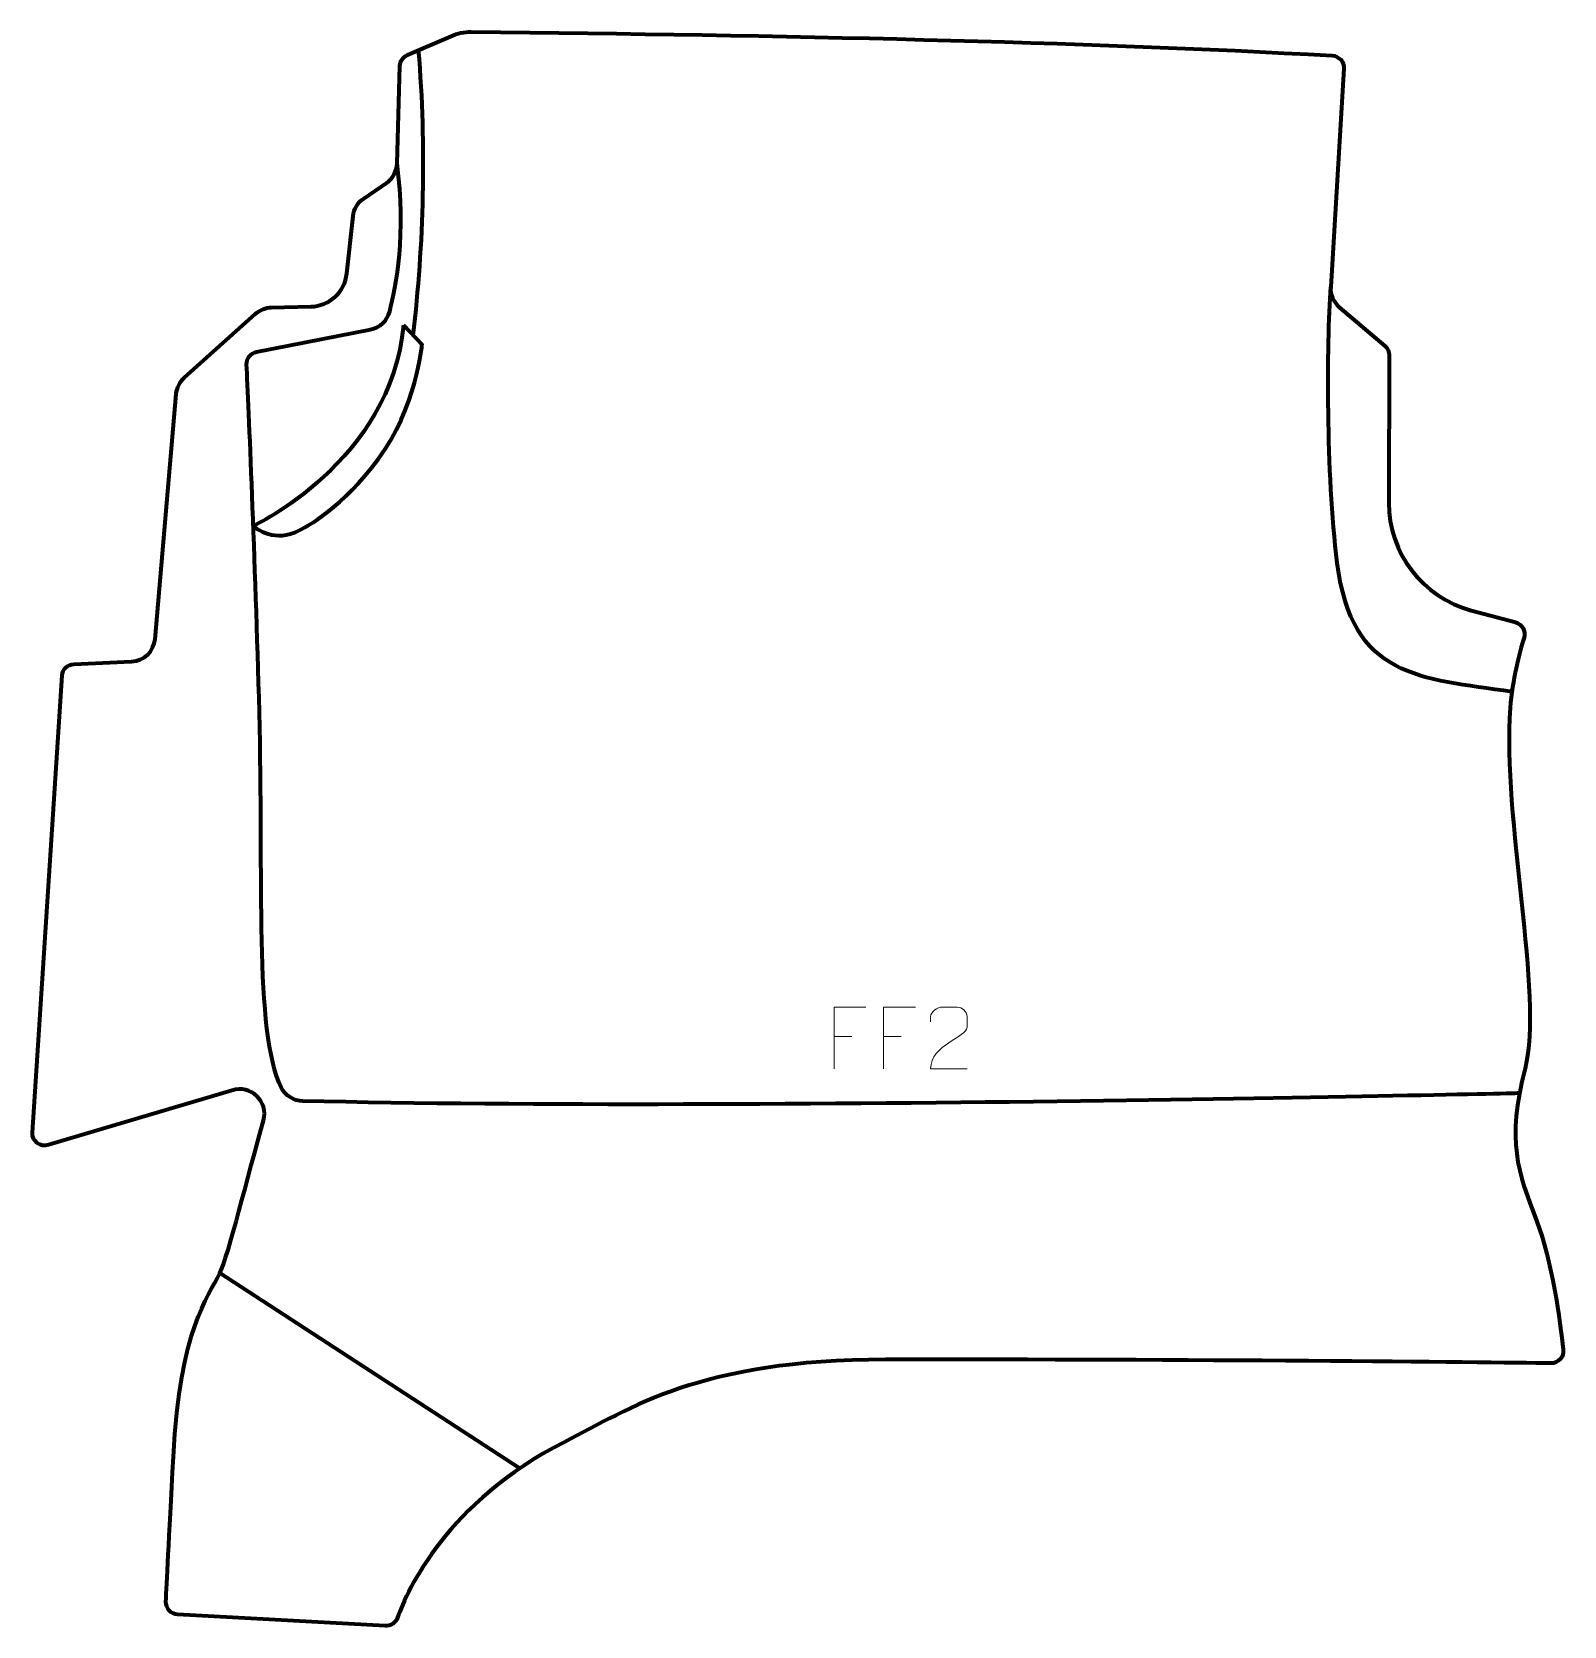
# Model space of a CAD drawing. Header units: millimetres. Extents: x -319 to 301, y -319 to 327.
import ezdxf

# ---------------------------------------------------------------- set-up
doc = ezdxf.new("R2010")
doc.units = ezdxf.units.MM
doc.header["$MEASUREMENT"] = 0
for name, color, linetype in [('layer 1', 7, 'Continuous'), ('layer 2', 7, 'Continuous'), ('layer 3', 7, 'Continuous')]:
    doc.layers.add(name, color=color, linetype=linetype)

msp = doc.modelspace()

# ---------------------------------------------------------------- linework, layer by layer
at = {"layer": 'layer 1', "color": 250, "lineweight": 9}
for points, knots in [([(18.6872, -68.3046), (18.6872, -68.3046), (5.8132, -68.3046), (5.8132, -68.3046), (5.8132, -68.3046), (5.8132, -68.3046), (5.8132, -93.2582), (5.8132, -93.2582)], [0, 0, 0, 0, 0.33333333, 0.33333333, 0.33333333, 0.33333333, 1, 1, 1, 1]), ([(38.6872, -68.3046), (38.6872, -68.3046), (25.8132, -68.3046), (25.8132, -68.3046), (25.8132, -68.3046), (25.8132, -68.3046), (25.8132, -93.2582), (25.8132, -93.2582)], [0, 0, 0, 0, 0.33333333, 0.33333333, 0.33333333, 0.33333333, 1, 1, 1, 1]), ([(59.6217, -93.2685), (54.7073, -93.2682), (49.7929, -93.2682), (44.8788, -93.2685), (44.8788, -93.2685), (44.8788, -83.3362), (59.5298, -80.695), (59.6217, -76.3847), (59.6217, -76.3847), (59.6214, -74.9606), (59.6214, -73.5369), (59.6217, -72.1136), (59.6217, -72.1136), (59.6048, -70.0365), (57.482, -68.3117), (55.811, -68.2944), (55.811, -68.2944), (53.7378, -68.2948), (51.6649, -68.2948), (49.5925, -68.2944), (49.5925, -68.2944), (47.7704, -68.2779), (44.9457, -70.07), (44.8788, -72.1636), (44.8788, -72.1636), (44.8788, -72.1636), (44.8788, -74.2184), (44.8788, -74.2184)], [0, 0, 0, 0, 0.125, 0.125, 0.125, 0.125, 0.25, 0.25, 0.25, 0.25, 0.375, 0.375, 0.375, 0.375, 0.5, 0.5, 0.5, 0.5, 0.625, 0.625, 0.625, 0.625, 0.75, 0.75, 0.75, 0.75, 1, 1, 1, 1])]:
    msp.add_open_spline(points, degree=3, knots=knots, dxfattribs=at)
for points in [[(5.8132, -80.1843), (5.8132, -80.1843), (12.9813, -80.1843), (12.9813, -80.1843)], [(25.8132, -80.1843), (25.8132, -80.1843), (32.9813, -80.1843), (32.9813, -80.1843)]]:
    msp.add_open_spline(points, degree=3, dxfattribs=at)
at = {"layer": 'layer 2', "color": 12, "lineweight": 200}
msp.add_open_spline([(-260.0966, -314.3589), (-260.0966, -314.3589), (-175.9983, -318.9258), (-175.9983, -318.9258), (-175.9983, -318.9258), (-173.7907, -319.0457), (-171.7603, -317.7049), (-171.0208, -315.6224), (-171.0208, -315.6224), (-167.0395, -304.413), (-151.1343, -268.8108), (-103.443, -244.4853), (-103.443, -244.4853), (-76.7229, -230.8558), (-48.7553, -211.1527), (26.6643, -211.0596), (26.6643, -211.0596), (150.8133, -210.9071), (269.3074, -212.2423), (296.0768, -212.5665), (296.0768, -212.5665), (299.0867, -212.6027), (301.4426, -209.9926), (301.1029, -207.0032), (301.1029, -207.0032), (299.8306, -195.8135), (296.4493, -170.5421), (290.4484, -155.1846), (290.4484, -155.1846), (282.5662, -135.0118), (278.0479, -122.6165), (285.6353, -93.112), (285.6353, -93.112), (293.2228, -63.6075), (276.1854, 8.3348), (279.6095, 53.0234), (279.6095, 53.0234), (280.4623, 64.1536), (283.381, 75.2621), (285.2286, 81.4219), (285.2286, 81.4219), (286.0396, 84.1251), (284.4547, 86.9605), (281.7271, 87.6874), (281.7271, 87.6874), (281.7271, 87.6874), (263.8527, 92.4492), (263.8527, 92.4492), (263.8527, 92.4492), (244.1012, 97.7115), (230.3787, 115.6203), (230.4401, 136.0541), (230.4401, 136.0541), (230.4401, 136.0541), (230.6199, 195.7665), (230.6199, 195.7665), (230.6199, 195.7665), (230.6242, 197.2367), (229.9812, 198.6342), (228.8613, 199.5875), (228.8613, 199.5875), (228.8613, 199.5875), (210.3992, 215.3018), (210.3992, 215.3018), (210.3992, 215.3018), (208.0066, 217.3381), (206.7107, 220.3803), (206.9, 223.5159), (206.9, 223.5159), (206.9, 223.5159), (212.2385, 311.9217), (212.2385, 311.9217), (212.2385, 311.9217), (212.4058, 314.6899), (210.287, 317.0632), (207.5176, 317.2143), (207.5176, 317.2143), (104.617, 322.8308), (-14.2314, 325.5366), (-141.1847, 326.763), (-141.1847, 326.763), (-143.9885, 326.7902), (-146.7691, 326.2272), (-149.3413, 325.1113), (-149.3413, 325.1113), (-149.3413, 325.1113), (-167.0441, 317.4326), (-167.0441, 317.4326), (-167.0441, 317.4326), (-168.8228, 316.6612), (-169.9946, 314.9312), (-170.0518, 312.9936), (-170.0518, 312.9936), (-170.0518, 312.9936), (-171.2071, 273.4952), (-171.2071, 273.4952), (-171.2071, 273.4952), (-171.3011, 270.2824), (-172.9346, 267.3106), (-175.5974, 265.5092), (-175.5974, 265.5092), (-175.5974, 265.5092), (-184.7069, 259.3453), (-184.7069, 259.3453), (-184.7069, 259.3453), (-187.1424, 257.6972), (-188.7287, 255.0613), (-189.0439, 252.1381), (-189.0439, 252.1381), (-189.0439, 252.1381), (-191.5497, 228.8951), (-191.5497, 228.8951), (-191.5497, 228.8951), (-192.3576, 221.4025), (-198.6023, 215.6737), (-206.1392, 215.511), (-206.1392, 215.511), (-206.1392, 215.511), (-222.0202, 215.168), (-222.0202, 215.168), (-222.0202, 215.168), (-224.4099, 215.1165), (-226.7022, 214.2107), (-228.4814, 212.6155), (-228.4814, 212.6155), (-228.4814, 212.6155), (-257.3828, 186.7001), (-257.3828, 186.7001), (-257.3828, 186.7001), (-259.2749, 185.0034), (-260.4499, 182.6504), (-260.6683, 180.1188), (-260.6683, 180.1188), (-260.6683, 180.1188), (-269.2437, 80.8419), (-269.2437, 80.8419), (-269.2437, 80.8419), (-269.6756, 75.8404), (-273.7514, 71.9349), (-278.7684, 71.7152), (-278.7684, 71.7152), (-278.7684, 71.7152), (-302.1154, 70.6926), (-302.1154, 70.6926), (-302.1154, 70.6926), (-304.6645, 70.5812), (-306.7209, 68.5682), (-306.886, 66.0225), (-306.886, 66.0225), (-306.886, 66.0225), (-318.8808, -119.0643), (-318.8808, -119.0643), (-318.8808, -119.0643), (-319.1095, -122.5941), (-315.699, -125.2382), (-312.3363, -124.138), (-312.3363, -124.138), (-312.3363, -124.138), (-238.0864, -102.0289), (-238.0864, -102.0289), (-238.0864, -102.0289), (-230.4909, -99.5443), (-223.1913, -106.529), (-225.3455, -114.2227), (-225.3455, -114.2227), (-231.5633, -136.4283), (-239.6231, -169.2193), (-242.9756, -176.0782), (-242.9756, -176.0782), (-247.9136, -186.181), (-258.9485, -198.3461), (-261.7777, -250.4461), (-261.7777, -250.4461), (-263.6611, -285.1295), (-264.482, -301.8401), (-264.8203, -309.1364), (-264.8203, -309.1364), (-264.9473, -311.879), (-262.8386, -314.21), (-260.0966, -314.3589)], degree=3, knots=[0, 0, 0, 0, 0.02173913, 0.02173913, 0.02173913, 0.02173913, 0.04347826, 0.04347826, 0.04347826, 0.04347826, 0.06521739, 0.06521739, 0.06521739, 0.06521739, 0.08695652, 0.08695652, 0.08695652, 0.08695652, 0.10869565, 0.10869565, 0.10869565, 0.10869565, 0.13043478, 0.13043478, 0.13043478, 0.13043478, 0.15217391, 0.15217391, 0.15217391, 0.15217391, 0.17391304, 0.17391304, 0.17391304, 0.17391304, 0.19565217, 0.19565217, 0.19565217, 0.19565217, 0.2173913, 0.2173913, 0.2173913, 0.2173913, 0.23913043, 0.23913043, 0.23913043, 0.23913043, 0.26086957, 0.26086957, 0.26086957, 0.26086957, 0.2826087, 0.2826087, 0.2826087, 0.2826087, 0.30434783, 0.30434783, 0.30434783, 0.30434783, 0.32608696, 0.32608696, 0.32608696, 0.32608696, 0.34782609, 0.34782609, 0.34782609, 0.34782609, 0.36956522, 0.36956522, 0.36956522, 0.36956522, 0.39130435, 0.39130435, 0.39130435, 0.39130435, 0.41304348, 0.41304348, 0.41304348, 0.41304348, 0.43478261, 0.43478261, 0.43478261, 0.43478261, 0.45652174, 0.45652174, 0.45652174, 0.45652174, 0.47826087, 0.47826087, 0.47826087, 0.47826087, 0.5, 0.5, 0.5, 0.5, 0.52173913, 0.52173913, 0.52173913, 0.52173913, 0.54347826, 0.54347826, 0.54347826, 0.54347826, 0.56521739, 0.56521739, 0.56521739, 0.56521739, 0.58695652, 0.58695652, 0.58695652, 0.58695652, 0.60869565, 0.60869565, 0.60869565, 0.60869565, 0.63043478, 0.63043478, 0.63043478, 0.63043478, 0.65217391, 0.65217391, 0.65217391, 0.65217391, 0.67391304, 0.67391304, 0.67391304, 0.67391304, 0.69565217, 0.69565217, 0.69565217, 0.69565217, 0.7173913, 0.7173913, 0.7173913, 0.7173913, 0.73913043, 0.73913043, 0.73913043, 0.73913043, 0.76086957, 0.76086957, 0.76086957, 0.76086957, 0.7826087, 0.7826087, 0.7826087, 0.7826087, 0.80434783, 0.80434783, 0.80434783, 0.80434783, 0.82608696, 0.82608696, 0.82608696, 0.82608696, 0.84782609, 0.84782609, 0.84782609, 0.84782609, 0.86956522, 0.86956522, 0.86956522, 0.86956522, 0.89130435, 0.89130435, 0.89130435, 0.89130435, 0.91304348, 0.91304348, 0.91304348, 0.91304348, 0.93478261, 0.93478261, 0.93478261, 0.93478261, 0.95652174, 0.95652174, 0.95652174, 0.95652174, 1, 1, 1, 1], dxfattribs=at)
at = {"layer": 'layer 3', "color": 142, "lineweight": 200}
for points in [[(-162.6031, 319.359), (-159.3015, 280.2806), (-160.4929, 240.4487), (-164.8009, 203.9381)], [(-121.4572, -255.1296), (-121.4572, -255.1296), (-242.9754, -176.0782), (-242.9754, -176.0782)]]:
    msp.add_open_spline(points, degree=3, dxfattribs=at)
for points, knots in [([(283.3874, -103.1717), (283.3874, -103.1717), (-26.4059, -110.6496), (-209.4205, -106.3491), (-209.4205, -106.3491), (-213.1073, -106.2626), (-216.48, -104.1692), (-218.1053, -100.8595), (-218.1053, -100.8595), (-229.1332, -78.4033), (-225.1829, -15.3928), (-226.9623, 51.2193), (-226.9623, 51.2193), (-228.6409, 114.0791), (-231.3738, 175.5193), (-232.1305, 192.0043), (-232.1305, 192.0043), (-232.2439, 194.4758), (-230.5322, 196.6553), (-228.1042, 197.1342), (-228.1042, 197.1342), (-228.1042, 197.1342), (-181.9362, 206.2439), (-181.9362, 206.2439), (-181.9362, 206.2439), (-178.1828, 206.9845), (-175.1842, 209.7985), (-174.2048, 213.4953), (-174.2048, 213.4953), (-171.5496, 223.5175), (-167.3992, 245.2206), (-171.207, 273.495)], [0, 0, 0, 0, 0.11111111, 0.11111111, 0.11111111, 0.11111111, 0.22222222, 0.22222222, 0.22222222, 0.22222222, 0.33333333, 0.33333333, 0.33333333, 0.33333333, 0.44444444, 0.44444444, 0.44444444, 0.44444444, 0.55555556, 0.55555556, 0.55555556, 0.55555556, 0.66666667, 0.66666667, 0.66666667, 0.66666667, 0.77777778, 0.77777778, 0.77777778, 0.77777778, 1, 1, 1, 1]), ([(280.3051, 59.4414), (242.9453, 64.887), (215.424, 65.0845), (209.5748, 111.6728), (209.5748, 111.6728), (204.93, 148.6673), (205.4604, 199.6744), (206.9003, 223.5156)], [0, 0, 0, 0, 0.33333333, 0.33333333, 0.33333333, 0.33333333, 1, 1, 1, 1]), ([(-168.6478, 208.0464), (-168.6478, 208.0464), (-161.114, 200.0005), (-161.114, 200.0005), (-161.114, 200.0005), (-161.114, 200.0005), (-163.5021, 174.214), (-178.7752, 153.8108), (-178.7752, 153.8108), (-193.3451, 134.3469), (-207.0318, 126.3644), (-212.6132, 124.0289), (-212.6132, 124.0289), (-222.1061, 120.0568), (-229.4165, 126.6027), (-229.4165, 126.6027), (-229.4165, 126.6027), (-229.4165, 126.6027), (-173.4375, 152.9084), (-168.6478, 208.0464)], [0, 0, 0, 0, 0.16666667, 0.16666667, 0.16666667, 0.16666667, 0.33333333, 0.33333333, 0.33333333, 0.33333333, 0.5, 0.5, 0.5, 0.5, 0.66666667, 0.66666667, 0.66666667, 0.66666667, 1, 1, 1, 1])]:
    msp.add_open_spline(points, degree=3, knots=knots, dxfattribs=at)

doc.saveas('drawing.dxf')
